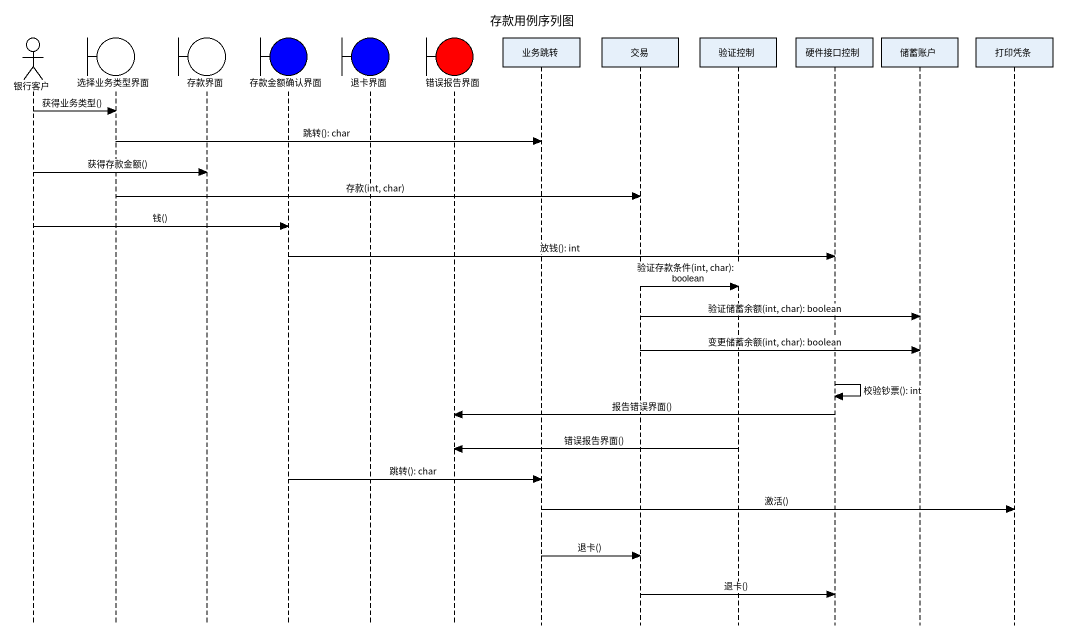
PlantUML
@startuml
title 存款用例序列图
hide footbox
actor 银行客户
boundary 选择业务类型界面
boundary 存款界面
boundary 存款金额确认界面 #0000FF
boundary 退卡界面 #0000FF
boundary 错误报告界面 #FF0000
participant 业务跳转
participant 交易
participant 验证控制
participant 硬件接口控制
participant 储蓄账户
participant 打印凭条

银行客户 -> 选择业务类型界面 : 获得业务类型()
选择业务类型界面 -> 业务跳转 : 跳转(): char
银行客户 -> 存款界面 : 获得存款金额()
选择业务类型界面 -> 交易 : 存款(int, char)
银行客户 -> 存款金额确认界面 : 钱()
存款金额确认界面 -> 硬件接口控制 : 放钱(): int
交易 -> 验证控制 : 验证存款条件(int, char): boolean
交易 -> 储蓄账户 : 验证储蓄余额(int, char): boolean
交易 -> 储蓄账户 : 变更储蓄余额(int, char): boolean
硬件接口控制 -> 硬件接口控制 : 校验钞票(): int
硬件接口控制 -> 错误报告界面 : 报告错误界面()
验证控制 -> 错误报告界面 : 错误报告界面()
存款金额确认界面 -> 业务跳转 : 跳转(): char
业务跳转 -> 打印凭条 : 激活()
业务跳转 -> 交易 : 退卡()
交易 -> 硬件接口控制 : 退卡()
@enduml
